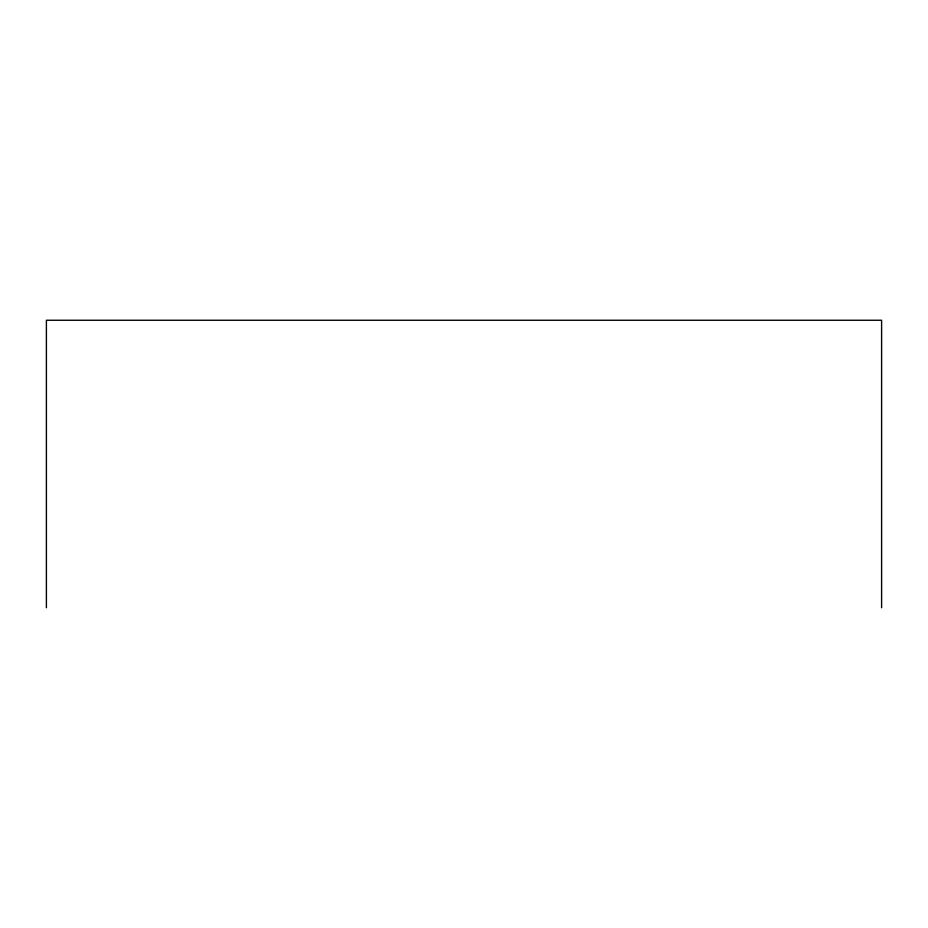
<?xml version="1.0" encoding="UTF-8"?>
<svg xmlns="http://www.w3.org/2000/svg" width="928" height="928" viewBox="0 0 928 928"><rect width="100%" height="100%" fill="white"/><g stroke="black" fill="none" stroke-linecap="round" stroke-linejoin="round"><path stroke-width="1.39" d="M881.6 607.747L881.6 320.253L46.4 320.253L46.4 607.747"/></g></svg>
